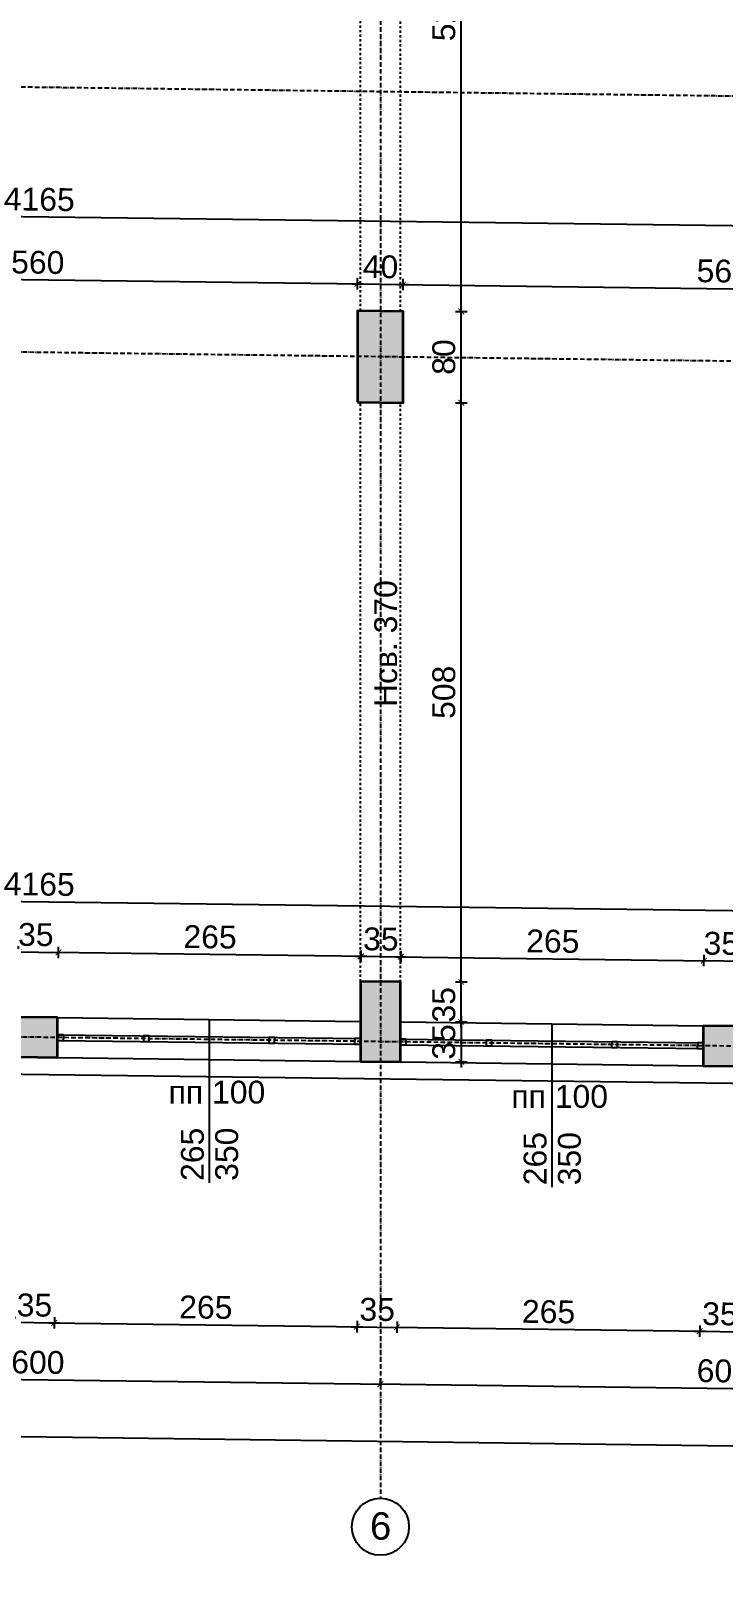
# Model space of a CAD drawing. Header units: inches. Extents: x -72385 to 39588, y -6525 to 66685.
# Drawn here: x -49291 to -48685, y 14801 to 16153 of the extents above; entities that cross this region are included whole.
import ezdxf

# ---------------------------------------------------------------- set-up
doc = ezdxf.new("R2010")
doc.units = ezdxf.units.IN
doc.header["$MEASUREMENT"] = 0
doc.linetypes.add('DashDot', pattern=[0.6, 0.4, -0.1, 0, -0.1])
doc.linetypes.add('Hidden', pattern=[0.4, 0.2, -0.2])
for name, color, linetype, lineweight in [('Изгледни линии', 253, 'Continuous', 25), ('Линия на разрез', 252, 'DashDot', 25), ('Надписи Hсв', 252, 'Continuous', 25), ('Надписи коти външни', 252, 'Continuous', 25), ('Надписи коти вътрешни', 252, 'Continuous', 25), ('Надписи Оси', 252, 'Continuous', 25), ('Надписи прозорци', 252, 'Continuous', 25), ('Оси', 252, 'DashDot', 25), ('Прозорци', 251, 'Continuous', 25), ('Пунктир', 253, 'Hidden', 25), ('Разрезни линии', 7, 'Continuous', 35), ('Щрих стени', 254, 'Continuous', 25)]:
    doc.layers.add(name, color=color, linetype=linetype, lineweight=lineweight)
doc.styles.add('Arial Regular', font='arial.ttf')
doc.styles.get("Standard").update_dxf_attribs({"font": 'arial.ttf'})
doc.dimstyles.new('Annotative', dxfattribs={"dimscale": 0, "dimtxt": 20, "dimasz": 5, "dimexe": 5, "dimexo": 5, "dimgap": 5, "dimtad": 1, "dimdec": 0, "dimzin": 0, "dimdsep": 46, "dimtxsty": 'Standard', "dimblk": 'ARCHTICK', "dimcen": 5, "dimdle": 5, "dimadec": 0, "dimazin": 0, "dimtfac": 1, "dimtdec": 0, "dimtofl": 0, "dimtmove": 0, "dimatfit": 3, "dimldrblk": 'ARCHTICK', "dimfxl": 5, "dimfxlon": 1, "dimtolj": 1, "dimtzin": 0, "dimarcsym": 1})

# ---------------------------------------------------------------- blocks, each defined once
blk = doc.blocks.new('_ArchTick')
at = {"color": 0, "linetype": 'ByBlock', "const_width": 0.15}
blk.add_lwpolyline([(-0.5, -0.5), (0.5, 0.5)], dxfattribs=at)
blk = doc.blocks.new('*D575')
at = {"layer": 'Defpoints', "color": 0, "ltscale": 50, "transparency": 16777216}
for p in [(-49266.6, 15345.6), (-49302.3, 15289), (-49267.3, 15288.5)]:
    blk.add_point(p, dxfattribs=at)
at = {"layer": 'Надписи коти вътрешни', "color": 0, "lineweight": -2, "ltscale": 50, "transparency": 16777216}
for p, q in [((-49301.7, 15341), (-49301.5, 15351)), ((-49266.7, 15340.6), (-49266.5, 15350.6)), ((-49306.6, 15346.1), (-49261.6, 15345.5))]:
    blk.add_line(p, q, dxfattribs=at)
at = {"layer": 'Надписи коти вътрешни', "color": 0, "lineweight": -2, "ltscale": 50, "transparency": 16777216, "xscale": 5, "yscale": 5, "zscale": 5}
for p, rotation in [((-49301.6, 15346), 179.2706286525344), ((-49266.6, 15345.6), 359.2706286525344)]:
    blk.add_blockref('_ArchTick', p, dxfattribs=dict(at, rotation=rotation))
at = {"layer": 'Надписи коти вътрешни', "color": 0, "ltscale": 50, "transparency": 16777216, "insert": (-49286.4, 15361.1), "char_height": 20, "attachment_point": 5, "rotation": 359.2706}
blk.add_mtext('\\A1;35', dxfattribs=at)
blk = doc.blocks.new('*D572')
at = {"layer": 'Defpoints', "color": 0, "ltscale": 50, "transparency": 16777216}
for p in [(-49001.6, 15342.2), (-49267.3, 15288.5), (-49002.3, 15285.1)]:
    blk.add_point(p, dxfattribs=at)
at = {"layer": 'Надписи коти вътрешни', "color": 0, "lineweight": -2, "ltscale": 50, "transparency": 16777216}
for p, q in [((-49266.7, 15340.6), (-49266.5, 15350.6)), ((-49001.7, 15337.2), (-49001.5, 15347.2)), ((-49271.6, 15345.7), (-48996.6, 15342.2))]:
    blk.add_line(p, q, dxfattribs=at)
at = {"layer": 'Надписи коти вътрешни', "color": 0, "lineweight": -2, "ltscale": 50, "transparency": 16777216, "xscale": 5, "yscale": 5, "zscale": 5}
for p, rotation in [((-49266.6, 15345.6), 179.270628652547), ((-49001.6, 15342.2), 359.270628652547)]:
    blk.add_blockref('_ArchTick', p, dxfattribs=dict(at, rotation=rotation))
at = {"layer": 'Надписи коти вътрешни', "color": 0, "ltscale": 50, "transparency": 16777216, "insert": (-49133.9, 15359.1), "char_height": 20, "attachment_point": 5, "rotation": 359.2706}
blk.add_mtext('\\A1;265', dxfattribs=at)
blk = doc.blocks.new('*D573')
at = {"layer": 'Defpoints', "color": 0, "ltscale": 50, "transparency": 16777216}
for p in [(-48967.1, 15341.8), (-49002.3, 15320.1), (-48967.3, 15319.7)]:
    blk.add_point(p, dxfattribs=at)
at = {"layer": 'Надписи коти вътрешни', "color": 0, "lineweight": -2, "ltscale": 50, "transparency": 16777216}
for p, q in [((-49002.1, 15337.2), (-49002, 15347.2)), ((-48967.1, 15336.8), (-48967, 15346.8)), ((-49007.1, 15342.3), (-48962.1, 15341.7))]:
    blk.add_line(p, q, dxfattribs=at)
at = {"layer": 'Надписи коти вътрешни', "color": 0, "lineweight": -2, "ltscale": 50, "transparency": 16777216, "xscale": 5, "yscale": 5, "zscale": 5}
for p, rotation in [((-49002.1, 15342.2), 179.2706286525459), ((-48967.1, 15341.8), 359.270628652546)]:
    blk.add_blockref('_ArchTick', p, dxfattribs=dict(at, rotation=rotation))
at = {"layer": 'Надписи коти вътрешни', "color": 0, "ltscale": 50, "transparency": 16777216, "insert": (-48984.4, 15357.2), "char_height": 20, "attachment_point": 5, "rotation": 359.2706}
blk.add_mtext('\\A1;35', dxfattribs=at)
blk = doc.blocks.new('*D578')
at = {"layer": 'Defpoints', "color": 0, "ltscale": 50, "transparency": 16777216}
for p in [(-48701.6, 15338.4), (-48967.3, 15284.7), (-48702.3, 15281.3)]:
    blk.add_point(p, dxfattribs=at)
at = {"layer": 'Надписи коти вътрешни', "color": 0, "lineweight": -2, "ltscale": 50, "transparency": 16777216}
for p, q in [((-48966.7, 15336.8), (-48966.5, 15346.8)), ((-48971.6, 15341.8), (-48696.6, 15338.3)), ((-48701.7, 15333.4), (-48701.5, 15343.4))]:
    blk.add_line(p, q, dxfattribs=at)
at = {"layer": 'Надписи коти вътрешни', "color": 0, "lineweight": -2, "ltscale": 50, "transparency": 16777216, "xscale": 5, "yscale": 5, "zscale": 5}
for p, rotation in [((-48966.6, 15341.8), 179.270628652547), ((-48701.6, 15338.4), 359.270628652547)]:
    blk.add_blockref('_ArchTick', p, dxfattribs=dict(at, rotation=rotation))
at = {"layer": 'Надписи коти вътрешни', "color": 0, "ltscale": 50, "transparency": 16777216, "insert": (-48833.9, 15355.3), "char_height": 20, "attachment_point": 5, "rotation": 359.2706}
blk.add_mtext('\\A1;265', dxfattribs=at)
blk = doc.blocks.new('*D579')
at = {"layer": 'Defpoints', "color": 0, "ltscale": 50, "transparency": 16777216}
for p in [(-48666.6, 15337.9), (-48702.3, 15281.3), (-48667.3, 15280.9)]:
    blk.add_point(p, dxfattribs=at)
at = {"layer": 'Надписи коти вътрешни', "color": 0, "lineweight": -2, "ltscale": 50, "transparency": 16777216}
for p, q in [((-48706.6, 15338.5), (-48661.6, 15337.9)), ((-48701.7, 15333.4), (-48701.5, 15343.4)), ((-48666.7, 15333), (-48666.5, 15342.9))]:
    blk.add_line(p, q, dxfattribs=at)
at = {"layer": 'Надписи коти вътрешни', "color": 0, "lineweight": -2, "ltscale": 50, "transparency": 16777216, "xscale": 5, "yscale": 5, "zscale": 5}
for p, rotation in [((-48701.6, 15338.4), 179.2706286525344), ((-48666.6, 15337.9), 359.2706286525344)]:
    blk.add_blockref('_ArchTick', p, dxfattribs=dict(at, rotation=rotation))
at = {"layer": 'Надписи коти вътрешни', "color": 0, "ltscale": 50, "transparency": 16777216, "insert": (-48686.4, 15353.4), "char_height": 20, "attachment_point": 5, "rotation": 359.2706}
blk.add_mtext('\\A1;35', dxfattribs=at)
blk = doc.blocks.new('*D587')
at = {"layer": 'Defpoints', "color": 0, "ltscale": 50, "transparency": 16777216}
for p in [(-47201, 15363.6), (-51367.3, 15315.2), (-47202.3, 15262.2)]:
    blk.add_point(p, dxfattribs=at)
at = {"layer": 'Надписи коти вътрешни', "color": 0, "lineweight": -2, "ltscale": 50, "transparency": 16777216}
for p, q in [((-51371, 15416.7), (-47196, 15363.5)), ((-51366.1, 15411.6), (-51366, 15421.6)), ((-47201.1, 15358.6), (-47201, 15368.6))]:
    blk.add_line(p, q, dxfattribs=at)
at = {"layer": 'Надписи коти вътрешни', "color": 0, "lineweight": -2, "ltscale": 50, "transparency": 16777216, "xscale": 5, "yscale": 5, "zscale": 5}
for p, rotation in [((-51366, 15416.6), 179.2706286525471), ((-47201, 15363.6), 359.2706286525471)]:
    blk.add_blockref('_ArchTick', p, dxfattribs=dict(at, rotation=rotation))
at = {"layer": 'Надписи коти вътрешни', "color": 0, "ltscale": 50, "transparency": 16777216, "insert": (-49283.4, 15405.3), "char_height": 20, "attachment_point": 5, "rotation": 359.2706}
blk.add_mtext('\\A1;4165', dxfattribs=at)
blk = doc.blocks.new('*D782')
at = {"layer": 'Defpoints', "color": 0, "ltscale": 50, "transparency": 16777216}
for p in [(-49004.9, 15931.3), (-49565.4, 15898.6), (-49005.4, 15891.4)]:
    blk.add_point(p, dxfattribs=at)
at = {"layer": 'Надписи коти вътрешни', "color": 0, "lineweight": -2, "ltscale": 50, "transparency": 16777216}
for p, q in [((-49564.9, 15933.4), (-49564.8, 15943.4)), ((-49569.9, 15938.5), (-48999.9, 15931.2)), ((-49004.9, 15926.3), (-49004.8, 15936.3))]:
    blk.add_line(p, q, dxfattribs=at)
at = {"layer": 'Надписи коти вътрешни', "color": 0, "lineweight": -2, "ltscale": 50, "transparency": 16777216, "xscale": 5, "yscale": 5, "zscale": 5}
for p, rotation in [((-49564.9, 15938.4), 179.2706286525463), ((-49004.9, 15931.3), 359.2706286525462)]:
    blk.add_blockref('_ArchTick', p, dxfattribs=dict(at, rotation=rotation))
at = {"layer": 'Надписи коти вътрешни', "color": 0, "ltscale": 50, "transparency": 16777216, "insert": (-49284.7, 15950.1), "char_height": 20, "attachment_point": 5, "rotation": 359.2706}
blk.add_mtext('\\A1;560', dxfattribs=at)
blk = doc.blocks.new('*D783')
at = {"layer": 'Defpoints', "color": 0, "ltscale": 50, "transparency": 16777216}
for p in [(-48964.9, 15930.8), (-49005.4, 15891.4), (-48965.4, 15890.9)]:
    blk.add_point(p, dxfattribs=at)
at = {"layer": 'Надписи коти вътрешни', "color": 0, "lineweight": -2, "ltscale": 50, "transparency": 16777216}
for p, q in [((-49009.9, 15931.3), (-48959.9, 15930.7)), ((-49004.9, 15926.3), (-49004.8, 15936.3)), ((-48964.9, 15925.8), (-48964.8, 15935.8))]:
    blk.add_line(p, q, dxfattribs=at)
at = {"layer": 'Надписи коти вътрешни', "color": 0, "lineweight": -2, "ltscale": 50, "transparency": 16777216, "xscale": 5, "yscale": 5, "zscale": 5}
for p, rotation in [((-49004.9, 15931.3), 179.2706286525463), ((-48964.9, 15930.8), 359.2706286525462)]:
    blk.add_blockref('_ArchTick', p, dxfattribs=dict(at, rotation=rotation))
at = {"layer": 'Надписи коти вътрешни', "color": 0, "ltscale": 50, "transparency": 16777216, "insert": (-48984.7, 15946.2), "char_height": 20, "attachment_point": 5, "rotation": 359.2706}
blk.add_mtext('\\A1;40', dxfattribs=at)
blk = doc.blocks.new('*D784')
at = {"layer": 'Defpoints', "color": 0, "ltscale": 50, "transparency": 16777216}
for p in [(-48404.9, 15923.6), (-48965.4, 15890.9), (-48405.4, 15883.8)]:
    blk.add_point(p, dxfattribs=at)
at = {"layer": 'Надписи коти вътрешни', "color": 0, "lineweight": -2, "ltscale": 50, "transparency": 16777216}
for p, q in [((-48969.9, 15930.8), (-48399.9, 15923.6)), ((-48964.9, 15925.8), (-48964.8, 15935.8)), ((-48404.9, 15918.6), (-48404.8, 15928.6))]:
    blk.add_line(p, q, dxfattribs=at)
at = {"layer": 'Надписи коти вътрешни', "color": 0, "lineweight": -2, "ltscale": 50, "transparency": 16777216, "xscale": 5, "yscale": 5, "zscale": 5}
for p, rotation in [((-48964.9, 15930.8), 179.2706286525463), ((-48404.9, 15923.6), 359.2706286525462)]:
    blk.add_blockref('_ArchTick', p, dxfattribs=dict(at, rotation=rotation))
at = {"layer": 'Надписи коти вътрешни', "color": 0, "ltscale": 50, "transparency": 16777216, "insert": (-48684.7, 15942.4), "char_height": 20, "attachment_point": 5, "rotation": 359.2706}
blk.add_mtext('\\A1;560', dxfattribs=at)
blk = doc.blocks.new('*D788')
at = {"layer": 'Defpoints', "color": 0, "ltscale": 50, "transparency": 16777216}
for p in [(-47201, 15963.6), (-51367.3, 15915.3), (-47202.3, 15862.3)]:
    blk.add_point(p, dxfattribs=at)
at = {"layer": 'Надписи коти вътрешни', "color": 0, "lineweight": -2, "ltscale": 50, "transparency": 16777216}
for p, q in [((-51371, 16016.7), (-47196, 15963.5)), ((-51366.1, 16011.6), (-51366, 16021.6)), ((-47201.1, 15958.6), (-47201, 15968.6))]:
    blk.add_line(p, q, dxfattribs=at)
at = {"layer": 'Надписи коти вътрешни', "color": 0, "lineweight": -2, "ltscale": 50, "transparency": 16777216, "xscale": 5, "yscale": 5, "zscale": 5}
for p, rotation in [((-51366, 16016.6), 179.2706286525471), ((-47201, 15963.6), 359.2706286525471)]:
    blk.add_blockref('_ArchTick', p, dxfattribs=dict(at, rotation=rotation))
at = {"layer": 'Надписи коти вътрешни', "color": 0, "ltscale": 50, "transparency": 16777216, "insert": (-49283.4, 16005.3), "char_height": 20, "attachment_point": 5, "rotation": 359.2706}
blk.add_mtext('\\A1;4165', dxfattribs=at)
blk = doc.blocks.new('*D945')
at = {"layer": 'Defpoints', "color": 0, "ltscale": 50, "transparency": 16777216}
for p in [(-48967.3, 15319.7), (-48914, 15319.7), (-48967.3, 15284.7)]:
    blk.add_point(p, dxfattribs=at)
at = {"layer": 'Надписи коти вътрешни', "color": 0, "lineweight": -2, "ltscale": 50, "transparency": 16777216}
for p, q in [((-48919, 15319.7), (-48909, 15319.7)), ((-48914, 15279.7), (-48914, 15324.7)), ((-48919, 15284.7), (-48909, 15284.7))]:
    blk.add_line(p, q, dxfattribs=at)
at = {"layer": 'Надписи коти вътрешни', "color": 0, "lineweight": -2, "ltscale": 50, "transparency": 16777216, "xscale": 5, "yscale": 5, "zscale": 5}
for p, rotation in [((-48914, 15319.7), 90), ((-48914, 15284.7), 270)]:
    blk.add_blockref('_ArchTick', p, dxfattribs=dict(at, rotation=rotation))
at = {"layer": 'Надписи коти вътрешни', "color": 0, "ltscale": 50, "transparency": 16777216, "insert": (-48929.2, 15299.7), "char_height": 20, "attachment_point": 5, "rotation": 90}
blk.add_mtext('\\A1;35', dxfattribs=at)
blk = doc.blocks.new('*D946')
at = {"layer": 'Defpoints', "color": 0, "ltscale": 50, "transparency": 16777216}
for p in [(-48967.3, 15827.2), (-48914, 15827.2), (-48967.3, 15319.7)]:
    blk.add_point(p, dxfattribs=at)
at = {"layer": 'Надписи коти вътрешни', "color": 0, "lineweight": -2, "ltscale": 50, "transparency": 16777216}
for p, q in [((-48919, 15827.2), (-48909, 15827.2)), ((-48914, 15314.7), (-48914, 15832.2)), ((-48919, 15319.7), (-48909, 15319.7))]:
    blk.add_line(p, q, dxfattribs=at)
at = {"layer": 'Надписи коти вътрешни', "color": 0, "lineweight": -2, "ltscale": 50, "transparency": 16777216, "xscale": 5, "yscale": 5, "zscale": 5}
for p, rotation in [((-48914, 15827.2), 90), ((-48914, 15319.7), 270)]:
    blk.add_blockref('_ArchTick', p, dxfattribs=dict(at, rotation=rotation))
at = {"layer": 'Надписи коти вътрешни', "color": 0, "ltscale": 50, "transparency": 16777216, "insert": (-48929.2, 15573.5), "char_height": 20, "attachment_point": 5, "rotation": 90}
blk.add_mtext('\\A1;508', dxfattribs=at)
blk = doc.blocks.new('*D947')
at = {"layer": 'Defpoints', "color": 0, "ltscale": 50, "transparency": 16777216}
for p in [(-48964.8, 15907.2), (-48914, 15907.2), (-48964.8, 15827.2)]:
    blk.add_point(p, dxfattribs=at)
at = {"layer": 'Надписи коти вътрешни', "color": 0, "lineweight": -2, "ltscale": 50, "transparency": 16777216}
for p, q in [((-48919, 15907.2), (-48909, 15907.2)), ((-48914, 15822.2), (-48914, 15912.2)), ((-48919, 15827.2), (-48909, 15827.2))]:
    blk.add_line(p, q, dxfattribs=at)
at = {"layer": 'Надписи коти вътрешни', "color": 0, "lineweight": -2, "ltscale": 50, "transparency": 16777216, "xscale": 5, "yscale": 5, "zscale": 5}
for p, rotation in [((-48914, 15907.2), 90), ((-48914, 15827.2), 270)]:
    blk.add_blockref('_ArchTick', p, dxfattribs=dict(at, rotation=rotation))
at = {"layer": 'Надписи коти вътрешни', "color": 0, "ltscale": 50, "transparency": 16777216, "insert": (-48929.2, 15867.2), "char_height": 20, "attachment_point": 5, "rotation": 90}
blk.add_mtext('\\A1;80', dxfattribs=at)
blk = doc.blocks.new('*D948')
at = {"layer": 'Defpoints', "color": 0, "ltscale": 50, "transparency": 16777216}
for p in [(-48964.8, 16427.3), (-48914, 16427.3), (-48964.8, 15907.2)]:
    blk.add_point(p, dxfattribs=at)
at = {"layer": 'Надписи коти вътрешни', "color": 0, "lineweight": -2, "ltscale": 50, "transparency": 16777216}
for p, q in [((-48914, 15902.2), (-48914, 16432.3)), ((-48919, 16427.3), (-48909, 16427.3)), ((-48919, 15907.2), (-48909, 15907.2))]:
    blk.add_line(p, q, dxfattribs=at)
at = {"layer": 'Надписи коти вътрешни', "color": 0, "lineweight": -2, "ltscale": 50, "transparency": 16777216, "xscale": 5, "yscale": 5, "zscale": 5}
for p, rotation in [((-48914, 16427.3), 90), ((-48914, 15907.2), 270)]:
    blk.add_blockref('_ArchTick', p, dxfattribs=dict(at, rotation=rotation))
at = {"layer": 'Надписи коти вътрешни', "color": 0, "ltscale": 50, "transparency": 16777216, "insert": (-48929.2, 16167.2), "char_height": 20, "attachment_point": 5, "rotation": 90}
blk.add_mtext('\\A1;520', dxfattribs=at)
blk = doc.blocks.new('*D5584')
at = {"layer": 'Defpoints', "color": 0, "ltscale": 50, "transparency": 16777216}
for p in [(-49302.3, 15254), (-49267.3, 15253.5), (-49270.3, 15021)]:
    blk.add_point(p, dxfattribs=at)
at = {"layer": 'Надписи коти външни', "color": 0, "lineweight": -2, "ltscale": 50, "transparency": 16777216}
for p, q in [((-49305.2, 15026.5), (-49305.4, 15016.5)), ((-49270.2, 15026), (-49270.4, 15016)), ((-49310.3, 15021.5), (-49265.3, 15021))]:
    blk.add_line(p, q, dxfattribs=at)
at = {"layer": 'Надписи коти външни', "color": 0, "lineweight": -2, "ltscale": 50, "transparency": 16777216, "xscale": 5, "yscale": 5, "zscale": 5}
for p, rotation in [((-49305.3, 15021.5), 179.2706286525464), ((-49270.3, 15021), 359.2706286525463)]:
    blk.add_blockref('_ArchTick', p, dxfattribs=dict(at, rotation=rotation))
at = {"layer": 'Надписи коти външни', "color": 0, "ltscale": 50, "transparency": 16777216, "insert": (-49287.6, 15036.5), "char_height": 20, "attachment_point": 5, "rotation": 359.2706}
blk.add_mtext('\\A1;35', dxfattribs=at)
blk = doc.blocks.new('*D5583')
at = {"layer": 'Defpoints', "color": 0, "ltscale": 50, "transparency": 16777216}
for p in [(-49267.3, 15253.5), (-49002.3, 15250.1), (-49005.3, 15017.7)]:
    blk.add_point(p, dxfattribs=at)
at = {"layer": 'Надписи коти външни', "color": 0, "lineweight": -2, "ltscale": 50, "transparency": 16777216}
for p, q in [((-49270.2, 15026), (-49270.4, 15016)), ((-49005.2, 15022.7), (-49005.4, 15012.7)), ((-49275.3, 15021.1), (-49000.3, 15017.6))]:
    blk.add_line(p, q, dxfattribs=at)
at = {"layer": 'Надписи коти външни', "color": 0, "lineweight": -2, "ltscale": 50, "transparency": 16777216, "xscale": 5, "yscale": 5, "zscale": 5}
for p, rotation in [((-49270.3, 15021), 179.2706286525455), ((-49005.3, 15017.7), 359.2706286525455)]:
    blk.add_blockref('_ArchTick', p, dxfattribs=dict(at, rotation=rotation))
at = {"layer": 'Надписи коти външни', "color": 0, "ltscale": 50, "transparency": 16777216, "insert": (-49137.6, 15034.6), "char_height": 20, "attachment_point": 5, "rotation": 359.2706}
blk.add_mtext('\\A1;265', dxfattribs=at)
blk = doc.blocks.new('*D5582')
at = {"layer": 'Defpoints', "color": 0, "ltscale": 50, "transparency": 16777216}
for p in [(-49002.3, 15250.1), (-48967.3, 15249.7), (-48970.3, 15017.2)]:
    blk.add_point(p, dxfattribs=at)
at = {"layer": 'Надписи коти външни', "color": 0, "lineweight": -2, "ltscale": 50, "transparency": 16777216}
for p, q in [((-49005.2, 15022.7), (-49005.4, 15012.7)), ((-48970.2, 15022.2), (-48970.4, 15012.2)), ((-49010.3, 15017.7), (-48965.3, 15017.1))]:
    blk.add_line(p, q, dxfattribs=at)
at = {"layer": 'Надписи коти външни', "color": 0, "lineweight": -2, "ltscale": 50, "transparency": 16777216, "xscale": 5, "yscale": 5, "zscale": 5}
for p, rotation in [((-49005.3, 15017.7), 179.2706286525405), ((-48970.3, 15017.2), 359.2706286525404)]:
    blk.add_blockref('_ArchTick', p, dxfattribs=dict(at, rotation=rotation))
at = {"layer": 'Надписи коти външни', "color": 0, "ltscale": 50, "transparency": 16777216, "insert": (-48987.6, 15032.7), "char_height": 20, "attachment_point": 5, "rotation": 359.2706}
blk.add_mtext('\\A1;35', dxfattribs=at)
blk = doc.blocks.new('*D5581')
at = {"layer": 'Defpoints', "color": 0, "ltscale": 50, "transparency": 16777216}
for p in [(-48967.3, 15249.7), (-48702.3, 15246.3), (-48705.3, 15013.8)]:
    blk.add_point(p, dxfattribs=at)
at = {"layer": 'Надписи коти външни', "color": 0, "lineweight": -2, "ltscale": 50, "transparency": 16777216}
for p, q in [((-48970.2, 15022.2), (-48970.4, 15012.2)), ((-48975.3, 15017.3), (-48700.3, 15013.8)), ((-48705.2, 15018.8), (-48705.4, 15008.8))]:
    blk.add_line(p, q, dxfattribs=at)
at = {"layer": 'Надписи коти външни', "color": 0, "lineweight": -2, "ltscale": 50, "transparency": 16777216, "xscale": 5, "yscale": 5, "zscale": 5}
for p, rotation in [((-48970.3, 15017.2), 179.270628652547), ((-48705.3, 15013.8), 359.270628652547)]:
    blk.add_blockref('_ArchTick', p, dxfattribs=dict(at, rotation=rotation))
at = {"layer": 'Надписи коти външни', "color": 0, "ltscale": 50, "transparency": 16777216, "insert": (-48837.6, 15030.7), "char_height": 20, "attachment_point": 5, "rotation": 359.2706}
blk.add_mtext('\\A1;265', dxfattribs=at)
blk = doc.blocks.new('*D5580')
at = {"layer": 'Defpoints', "color": 0, "ltscale": 50, "transparency": 16777216}
for p in [(-48702.3, 15246.3), (-48667.3, 15245.9), (-48670.3, 15013.4)]:
    blk.add_point(p, dxfattribs=at)
at = {"layer": 'Надписи коти външни', "color": 0, "lineweight": -2, "ltscale": 50, "transparency": 16777216}
for p, q in [((-48710.3, 15013.9), (-48665.3, 15013.3)), ((-48705.2, 15018.8), (-48705.4, 15008.8)), ((-48670.2, 15018.4), (-48670.4, 15008.4))]:
    blk.add_line(p, q, dxfattribs=at)
at = {"layer": 'Надписи коти външни', "color": 0, "lineweight": -2, "ltscale": 50, "transparency": 16777216, "xscale": 5, "yscale": 5, "zscale": 5}
for p, rotation in [((-48705.3, 15013.8), 179.2706286525464), ((-48670.3, 15013.4), 359.2706286525463)]:
    blk.add_blockref('_ArchTick', p, dxfattribs=dict(at, rotation=rotation))
at = {"layer": 'Надписи коти външни', "color": 0, "ltscale": 50, "transparency": 16777216, "insert": (-48687.6, 15028.8), "char_height": 20, "attachment_point": 5, "rotation": 359.2706}
blk.add_mtext('\\A1;35', dxfattribs=at)
blk = doc.blocks.new('*D5565')
at = {"layer": 'Defpoints', "color": 0, "ltscale": 50, "transparency": 16777216}
for p in [(-49584.8, 14975), (-48984.8, 14967.4), (-48984.8, 14967.4)]:
    blk.add_point(p, dxfattribs=at)
at = {"layer": 'Надписи коти външни', "color": 0, "lineweight": -2, "ltscale": 50, "transparency": 16777216}
for p, q in [((-49589.8, 14975.1), (-48979.8, 14967.3)), ((-49584.8, 14975), (-49584.8, 14980)), ((-48984.8, 14967.4), (-48984.8, 14972.4))]:
    blk.add_line(p, q, dxfattribs=at)
at = {"layer": 'Надписи коти външни', "color": 0, "lineweight": -2, "ltscale": 50, "transparency": 16777216, "xscale": 5, "yscale": 5, "zscale": 5}
for p, rotation in [((-49584.8, 14975), 179.2706286525473), ((-48984.8, 14967.4), 359.2706286525473)]:
    blk.add_blockref('_ArchTick', p, dxfattribs=dict(at, rotation=rotation))
at = {"layer": 'Надписи коти външни', "color": 0, "ltscale": 50, "transparency": 16777216, "insert": (-49284.6, 14986.4), "char_height": 20, "attachment_point": 5, "rotation": 359.2706}
blk.add_mtext('\\A1;600', dxfattribs=at)
blk = doc.blocks.new('*D5564')
at = {"layer": 'Defpoints', "color": 0, "ltscale": 50, "transparency": 16777216}
for p in [(-48984.8, 14967.4), (-48384.8, 14959.8), (-48384.8, 14959.8)]:
    blk.add_point(p, dxfattribs=at)
at = {"layer": 'Надписи коти външни', "color": 0, "lineweight": -2, "ltscale": 50, "transparency": 16777216}
for p, q in [((-48984.8, 14967.4), (-48984.8, 14972.4)), ((-48989.8, 14967.5), (-48379.8, 14959.7)), ((-48384.8, 14959.8), (-48384.8, 14964.8))]:
    blk.add_line(p, q, dxfattribs=at)
at = {"layer": 'Надписи коти външни', "color": 0, "lineweight": -2, "ltscale": 50, "transparency": 16777216, "xscale": 5, "yscale": 5, "zscale": 5}
for p, rotation in [((-48984.8, 14967.4), 179.2706286525471), ((-48384.8, 14959.8), 359.2706286525471)]:
    blk.add_blockref('_ArchTick', p, dxfattribs=dict(at, rotation=rotation))
at = {"layer": 'Надписи коти външни', "color": 0, "ltscale": 50, "transparency": 16777216, "insert": (-48684.6, 14978.8), "char_height": 20, "attachment_point": 5, "rotation": 359.2706}
blk.add_mtext('\\A1;600', dxfattribs=at)
blk = doc.blocks.new('*D5506')
at = {"layer": 'Defpoints', "color": 0, "ltscale": 50, "transparency": 16777216}
for p in [(-52317.3, 15292.3), (-40222.3, 15138.4), (-40226.6, 14805.9)]:
    blk.add_point(p, dxfattribs=at)
at = {"layer": 'Надписи коти външни', "color": 0, "lineweight": -2, "ltscale": 50, "transparency": 16777216}
for p, q in [((-52326.6, 14959.9), (-40221.6, 14805.8)), ((-52321.5, 14964.9), (-52321.6, 14954.9)), ((-40226.5, 14810.9), (-40226.6, 14800.9))]:
    blk.add_line(p, q, dxfattribs=at)
at = {"layer": 'Надписи коти външни', "color": 0, "lineweight": -2, "ltscale": 50, "transparency": 16777216, "xscale": 5, "yscale": 5, "zscale": 5}
for p, rotation in [((-52321.6, 14959.9), 179.2706286525472), ((-40226.6, 14805.9), 359.2706286525473)]:
    blk.add_blockref('_ArchTick', p, dxfattribs=dict(at, rotation=rotation))
at = {"layer": 'Надписи коти външни', "color": 0, "ltscale": 50, "transparency": 16777216, "insert": (-46273.9, 14898.1), "char_height": 20, "attachment_point": 5, "rotation": 359.2706}
blk.add_mtext('\\A1;12095', dxfattribs=at)
blk = doc.blocks.new('*D7693')
at = {"layer": 'Defpoints', "color": 0, "ltscale": 10, "transparency": 16777216}
for p in [(-48980.7, 15284.7), (-48980.7, 15249.7), (-48914, 15249.7)]:
    blk.add_point(p, dxfattribs=at)
at = {"layer": 'Надписи коти вътрешни', "color": 0, "lineweight": -2, "ltscale": 10, "transparency": 16777216}
for p, q in [((-48919, 15284.7), (-48909, 15284.7)), ((-48914, 15289.7), (-48914, 15244.7)), ((-48919, 15249.7), (-48909, 15249.7))]:
    blk.add_line(p, q, dxfattribs=at)
at = {"layer": 'Надписи коти вътрешни', "color": 0, "lineweight": -2, "ltscale": 10, "transparency": 16777216, "xscale": 5, "yscale": 5, "zscale": 5}
for p, rotation in [((-48914, 15284.7), 90), ((-48914, 15249.7), 270)]:
    blk.add_blockref('_ArchTick', p, dxfattribs=dict(at, rotation=rotation))
at = {"layer": 'Надписи коти вътрешни', "color": 0, "ltscale": 10, "transparency": 16777216, "insert": (-48929.2, 15267.2), "char_height": 20, "attachment_point": 5, "rotation": 90}
blk.add_mtext('\\A1;35', dxfattribs=at)

msp = doc.modelspace()

# ---------------------------------------------------------------- hatches: boundary and pattern name
at = {"layer": 'Щрих стени', "ltscale": 10}
h = msp.add_hatch(color=256, dxfattribs=at)
h.dxf.hatch_style = 1
h.paths.add_polyline_path([(-51067.3, 17111.6), (-51102.3, 17112), (-51102.3, 17077), (-51067.3, 17076.6)])
h.paths.add_polyline_path([(-50767.3, 17107.8), (-50802.3, 17108.2), (-50802.3, 17038.2), (-50767.3, 17037.8)])
h.paths.add_polyline_path([(-50467.3, 17103.9), (-50502.3, 17104.4), (-50502.3, 17069.4), (-50467.3, 17068.9)])
h.paths.add_polyline_path([(-50167.3, 17100.1), (-50202.3, 17100.6), (-50202.3, 17030.6), (-50167.3, 17030.1)])
h.paths.add_polyline_path([(-49867.3, 17096.3), (-49902.3, 17096.7), (-49902.3, 17061.7), (-49867.3, 17061.3)])
h.paths.add_polyline_path([(-49567.3, 17092.5), (-49602.3, 17092.9), (-49602.3, 17022.9), (-49567.3, 17022.5)])
h.paths.add_polyline_path([(-49267.3, 17088.7), (-49302.3, 17089.1), (-49302.3, 17054.1), (-49267.3, 17053.7)])
h.paths.add_polyline_path([(-48967.3, 17084.8), (-49002.3, 17085.3), (-49002.3, 17015.3), (-48967.3, 17014.8)])
h.paths.add_polyline_path([(-48667.3, 17081), (-48702.3, 17081.5), (-48702.3, 17046.5), (-48667.3, 17046)])
h.paths.add_polyline_path([(-48367.3, 17077.2), (-48402.3, 17077.6), (-48402.3, 17007.6), (-48367.3, 17007.2)])
h.paths.add_polyline_path([(-48067.3, 17073.4), (-48102.3, 17073.8), (-48102.3, 17038.8), (-48067.3, 17038.4)])
h.paths.add_polyline_path([(-47767.3, 17069.6), (-47802.3, 17070), (-47802.3, 17000), (-47767.3, 16999.6)])
h.paths.add_polyline_path([(-47467.3, 17065.7), (-47502.3, 17066.2), (-47502.3, 17031.2), (-47467.3, 17030.7)])
h.paths.add_polyline_path([(-50764.8, 16530.2), (-50804.8, 16530.7), (-50804.8, 16450.7), (-50764.8, 16450.2)])
h.paths.add_polyline_path([(-50164.8, 16522.5), (-50204.8, 16523), (-50204.8, 16443), (-50164.8, 16442.5)])
h.paths.add_polyline_path([(-49564.8, 16514.9), (-49604.8, 16515.4), (-49604.8, 16470.4), (-49629.8, 16470.7), (-49629.8, 16435.7), (-49604.8, 16435.4), (-49564.8, 16434.9)])
h.paths.add_polyline_path([(-48964.8, 16507.3), (-49004.8, 16507.8), (-49004.8, 16427.8), (-48964.8, 16427.3)])
h.paths.add_polyline_path([(-48364.8, 16499.6), (-48404.8, 16500.1), (-48404.8, 16420.1), (-48364.8, 16419.6)])
h.paths.add_polyline_path([(-47764.8, 16492), (-47804.8, 16492.5), (-47804.8, 16447.5), (-47829.8, 16447.8), (-47829.8, 16412.8), (-47804.8, 16412.5), (-47804.8, 16412.5), (-47764.8, 16412)])
h.paths.add_polyline_path([(-50764.8, 15930.1), (-50804.8, 15930.6), (-50804.8, 15850.6), (-50764.8, 15850.1)])
h.paths.add_polyline_path([(-50164.8, 15922.5), (-50204.8, 15923), (-50204.8, 15843), (-50164.8, 15842.5)])
h.paths.add_polyline_path([(-49564.8, 15914.9), (-49604.8, 15915.4), (-49629.8, 15915.7), (-49629.8, 15880.7), (-49604.8, 15880.4), (-49604.8, 15835.4), (-49564.8, 15834.8)])
h.paths.add_polyline_path([(-48964.8, 15907.2), (-49004.8, 15907.7), (-49004.8, 15827.7), (-48964.8, 15827.2)])
h.paths.add_polyline_path([(-48364.8, 15899.6), (-48404.8, 15900.1), (-48404.8, 15820.1), (-48364.8, 15819.6)])
h.paths.add_polyline_path([(-47764.8, 15891.9), (-47804.8, 15892.4), (-47804.8, 15847.4), (-47829.8, 15847.8), (-47829.8, 15812.8), (-47804.8, 15812.4), (-47764.8, 15811.9)])
h.paths.add_polyline_path([(-51067.3, 15311.4), (-51102.3, 15311.9), (-51102.3, 15276.9), (-51067.3, 15276.4)])
h.paths.add_polyline_path([(-50767.3, 15342.6), (-50802.3, 15343.1), (-50802.3, 15273.1), (-50767.3, 15272.6)])
h.paths.add_polyline_path([(-50467.3, 15303.8), (-50502.3, 15304.2), (-50502.3, 15269.2), (-50467.3, 15268.8)])
h.paths.add_polyline_path([(-50167.3, 15335), (-50202.3, 15335.4), (-50202.3, 15265.4), (-50167.3, 15265)])
h.paths.add_polyline_path([(-49867.3, 15296.2), (-49902.3, 15296.6), (-49902.3, 15261.6), (-49867.3, 15261.2)])
h.paths.add_polyline_path([(-49567.3, 15327.3), (-49602.3, 15327.8), (-49602.3, 15257.8), (-49567.3, 15257.3)])
h.paths.add_polyline_path([(-49267.3, 15288.5), (-49302.3, 15289), (-49302.3, 15254), (-49267.3, 15253.5)])
h.paths.add_polyline_path([(-48967.3, 15319.7), (-49002.3, 15320.1), (-49002.3, 15250.1), (-48967.3, 15249.7)])
h.paths.add_polyline_path([(-48667.3, 15280.9), (-48702.3, 15281.3), (-48702.3, 15246.3), (-48667.3, 15245.9)])
h.paths.add_polyline_path([(-48367.3, 15312.1), (-48402.3, 15312.5), (-48402.3, 15242.5), (-48367.3, 15242.1)])
h.paths.add_polyline_path([(-48067.3, 15273.2), (-48102.3, 15273.7), (-48102.3, 15238.7), (-48067.3, 15238.2)])
h.paths.add_polyline_path([(-47767.3, 15304.4), (-47802.3, 15304.9), (-47802.3, 15234.9), (-47767.3, 15234.4)])
h.paths.add_polyline_path([(-47467.3, 15265.6), (-47502.3, 15266), (-47502.3, 15231), (-47467.3, 15230.6)])

# ---------------------------------------------------------------- linework, layer by layer
at = {"layer": 'Изгледни линии', "ltscale": 50}
for p, q in [((-49267.3, 15288.5), (-49002.3, 15285.1)), ((-48967.3, 15284.7), (-48702.3, 15281.3)), ((-51982.3, 15273.1), (-47487.3, 15215.9)), ((-49267.3, 15253.5), (-49002.3, 15250.1)), ((-48967.3, 15249.7), (-48702.3, 15246.3))]:
    msp.add_line(p, q, dxfattribs=at)
at = {"layer": 'Линия на разрез', "ltscale": 10}
msp.add_lwpolyline([(-52477.2, 16144.4), (-41314.8, 16002.3), (-41314.8, 15502.3), (-40082.4, 15486.6)], dxfattribs=at)
at = {"layer": 'Надписи Оси', "ltscale": 50}
msp.add_circle((-48984.8, 14842.4), 25, dxfattribs=at)
at = {"layer": 'Надписи прозорци', "ltscale": 50}
for p, q in [((-49134.8, 15286.8), (-49134.8, 15143.7)), ((-48834.8, 15283), (-48834.8, 15139.9))]:
    msp.add_line(p, q, dxfattribs=at)
at = {"layer": 'Оси', "ltscale": 10}
for p, q in [((-48984.8, 17467.6), (-48984.8, 14867.4)), ((-39839.8, 15151), (-52699.8, 15314.7))]:
    msp.add_line(p, q, dxfattribs=at)
msp.add_lwpolyline([(-39839.8, 15751), (-51384.8, 15898), (-51384.8, 16028), (-52699.8, 16044.8)], dxfattribs=at)
at = {"layer": 'Прозорци', "ltscale": 50}
for p, q in [((-49267.3, 15273.5), (-49002.3, 15270.1)), ((-49267.3, 15268.5), (-49002.3, 15265.1)), ((-48967.3, 15269.7), (-48702.3, 15266.3)), ((-48967.3, 15264.7), (-48702.3, 15261.3))]:
    msp.add_line(p, q, dxfattribs=at)
for points in [[(-49267.3, 15268.5), (-49262.3, 15268.4), (-49262.3, 15273.4), (-49267.3, 15273.5), (-49267.3, 15268.5)], [(-49192.3, 15267.6), (-49187.3, 15267.5), (-49187.3, 15272.5), (-49192.3, 15272.6), (-49192.3, 15267.6)], [(-49082.4, 15266.2), (-49077.4, 15266.1), (-49077.3, 15271.1), (-49082.3, 15271.2), (-49082.4, 15266.2)], [(-49007.4, 15265.2), (-49002.4, 15265.1), (-49002.3, 15270.1), (-49007.3, 15270.2), (-49007.4, 15265.2)], [(-48967.3, 15264.7), (-48962.3, 15264.6), (-48962.3, 15269.6), (-48967.3, 15269.7), (-48967.3, 15264.7)], [(-48892.3, 15263.7), (-48887.3, 15263.7), (-48887.3, 15268.7), (-48892.3, 15268.7), (-48892.3, 15263.7)], [(-48782.4, 15262.3), (-48777.4, 15262.3), (-48777.3, 15267.3), (-48782.3, 15267.3), (-48782.4, 15262.3)], [(-48707.4, 15261.4), (-48702.4, 15261.3), (-48702.3, 15266.3), (-48707.3, 15266.4), (-48707.4, 15261.4)]]:
    msp.add_lwpolyline(points, dxfattribs=at)
at = {"layer": 'Пунктир', "ltscale": 10}
for p, q in [((-49002.3, 15907.7), (-49002.3, 16427.7)), ((-48967.3, 15907.2), (-48967.3, 16427.3)), ((-49002.3, 15320.1), (-49002.3, 15827.7)), ((-48967.3, 15319.7), (-48967.3, 15827.2))]:
    msp.add_line(p, q, dxfattribs=at)
at = {"layer": 'Разрезни линии', "ltscale": 50}
for p, q in [((-49002.3, 15320.1), (-49002.3, 15250.1)), ((-48967.3, 15319.7), (-49002.3, 15320.1)), ((-48967.3, 15249.7), (-48967.3, 15319.7)), ((-49002.3, 15250.1), (-48967.3, 15249.7))]:
    msp.add_line(p, q, dxfattribs=at)
for points in [[(-49004.8, 15827.7), (-48964.8, 15827.2), (-48964.8, 15907.2), (-49004.8, 15907.7)], [(-49302.3, 15289), (-49302.3, 15254), (-49267.3, 15253.5), (-49267.3, 15288.5)], [(-48702.3, 15281.3), (-48702.3, 15246.3), (-48667.3, 15245.9), (-48667.3, 15280.9)]]:
    msp.add_lwpolyline(points, close=True, dxfattribs=at)

# ---------------------------------------------------------------- texts
at = {"layer": 'Надписи Hсв', "ltscale": 100, "insert": (-48990.2, 15560.6), "char_height": 20, "width": 180.489, "attachment_point": 1, "rotation": 90, "style": 'Arial Regular'}
msp.add_mtext('\\pxt8;Hсв. 370', dxfattribs=at)
at = {"layer": 'Надписи Оси', "ltscale": 100, "insert": (-48998.2, 14855.1), "char_height": 24, "width": 27.213, "attachment_point": 1, "style": 'Arial Regular'}
msp.add_mtext('\\pxqc;6', dxfattribs=at)
at = {"layer": 'Надписи прозорци', "ltscale": 100, "char_height": 20, "width": 180.489, "attachment_point": 1, "style": 'Arial Regular'}
for insert in [(-49170.2, 15233.2), (-48870.2, 15229.4)]:
    msp.add_mtext('пп 100', dxfattribs=dict(at, insert=insert))
at = {"layer": 'Надписи прозорци', "ltscale": 100, "char_height": 20, "width": 180.489, "attachment_point": 3, "rotation": 90, "style": 'Arial Regular'}
for s, insert in [('265', (-49159.4, 15192)), ('350', (-49129.4, 15192.1)), ('265', (-48859.4, 15188.2)), ('350', (-48829.4, 15188.2))]:
    msp.add_mtext(s, dxfattribs=dict(at, insert=insert))

# ---------------------------------------------------------------- dimensions: what is measured, and where the dimension line sits
at = {"layer": 'Надписи коти външни', "ltscale": 50}
dim = msp.add_aligned_dim(p1=(-52317.3, 15292.3), p2=(-40222.3, 15138.4), distance=-332.5, text='12095', dimstyle='Annotative', override={"dimscale": 0, "dimtix": 0, "dimtofl": 0, "dimtmove": 0, "dimatfit": 3}, dxfattribs=at)
dim.commit()
dim.dimension.update_dxf_attribs({"geometry": '*D5506', "text_midpoint": (-46273.9, 14898.1)})
for base, p1, p2, picture, middle in [((-49270.3, 15021), (-49302.3, 15254), (-49267.3, 15253.5), '*D5584', (-49287.8, 15021.3)), ((-48970.3, 15017.2), (-49002.3, 15250.1), (-48967.3, 15249.7), '*D5582', (-48987.8, 15017.4)), ((-48670.3, 15013.4), (-48702.3, 15246.3), (-48667.3, 15245.9), '*D5580', (-48687.8, 15013.6))]:
    dim = msp.add_linear_dim(base=base, p1=p1, p2=p2, angle=359.2706, dimstyle='Annotative', override={"dimscale": 0, "dimtix": 0, "dimtofl": 0, "dimtmove": 0, "dimatfit": 3}, dxfattribs=at)
    dim.commit()
    dim.dimension.update_dxf_attribs({"geometry": picture, "text_midpoint": middle, "dimtype": 129})
for p1, p2, distance, picture, middle in [((-49267.3, 15253.5), (-49002.3, 15250.1), -232.5, '*D5583', (-49137.6, 15034.6)), ((-48967.3, 15249.7), (-48702.3, 15246.3), -232.5, '*D5581', (-48837.6, 15030.7)), ((-49584.8, 14975), (-48984.8, 14967.4), 0, '*D5565', (-49284.6, 14986.4)), ((-48984.8, 14967.4), (-48384.8, 14959.8), 0, '*D5564', (-48684.6, 14978.8))]:
    dim = msp.add_aligned_dim(p1=p1, p2=p2, distance=distance, dimstyle='Annotative', override={"dimscale": 0, "dimtix": 0, "dimtofl": 0, "dimtmove": 0, "dimatfit": 3}, dxfattribs=at)
    dim.commit()
    dim.dimension.update_dxf_attribs({"geometry": picture, "text_midpoint": middle})
at = {"layer": 'Надписи коти вътрешни', "ltscale": 50}
for base, p1, p2, picture, middle in [((-48914, 16427.3), (-48964.8, 15907.2), (-48964.8, 16427.3), '*D948', (-48929.2, 16167.2)), ((-48914, 15907.2), (-48964.8, 15827.2), (-48964.8, 15907.2), '*D947', (-48929.2, 15867.2)), ((-48913.9963, 15827.2399), (-48967.3373, 15319.6988), (-48967.3373, 15827.2399), '*D946', (-48929.2077, 15573.4693))]:
    dim = msp.add_linear_dim(base=base, p1=p1, p2=p2, angle=90, dimstyle='Annotative', override={"dimscale": 0, "dimtix": 0, "dimtofl": 0, "dimtmove": 0, "dimatfit": 3}, dxfattribs=at)
    dim.commit()
    dim.dimension.update_dxf_attribs({"geometry": picture, "text_midpoint": middle})
for p1, p2, distance, picture, middle in [((-51367.3, 15915.3), (-47202.3, 15862.3), 101.3, '*D788', (-49283.4, 16005.3)), ((-49565.4, 15898.6), (-49005.4, 15891.4), 39.9, '*D782', (-49284.7, 15950.1)), ((-49005.4, 15891.4), (-48965.4, 15890.9), 39.9, '*D783', (-48984.7, 15946.2)), ((-48965.4, 15890.9), (-48405.4, 15883.8), 39.9, '*D784', (-48684.7, 15942.4)), ((-51367.3, 15315.2), (-47202.3, 15262.2), 101.3, '*D587', (-49283.4, 15405.3)), ((-49267.3, 15288.5), (-49002.3, 15285.1), 57.1, '*D572', (-49133.9, 15359.1)), ((-48967.3, 15284.7), (-48702.3, 15281.3), 57.1, '*D578', (-48833.9, 15355.3))]:
    dim = msp.add_aligned_dim(p1=p1, p2=p2, distance=distance, dimstyle='Annotative', override={"dimscale": 0, "dimtix": 0, "dimtofl": 0, "dimtmove": 0, "dimatfit": 3}, dxfattribs=at)
    dim.commit()
    dim.dimension.update_dxf_attribs({"geometry": picture, "text_midpoint": middle})
for base, p1, p2, angle, picture, middle, dimtype in [((-49266.6, 15345.6), (-49302.3, 15289), (-49267.3, 15288.5), 359.2706, '*D575', (-49286.6, 15345.8), 129), ((-48967.1, 15341.8), (-49002.3, 15320.1), (-48967.3, 15319.7), 359.2706, '*D573', (-48984.6, 15342), 129), ((-48666.6, 15337.9), (-48702.3, 15281.3), (-48667.3, 15280.9), 359.2706, '*D579', (-48686.6, 15338.2), 129), ((-48914, 15319.7), (-48967.3, 15284.7), (-48967.3, 15319.7), 90, '*D945', (-48914, 15299.7), 128)]:
    dim = msp.add_linear_dim(base=base, p1=p1, p2=p2, angle=angle, dimstyle='Annotative', override={"dimscale": 0, "dimtix": 0, "dimtofl": 0, "dimtmove": 0, "dimatfit": 3}, dxfattribs=at)
    dim.commit()
    dim.dimension.update_dxf_attribs({"geometry": picture, "text_midpoint": middle, "dimtype": dimtype})
at = {"layer": 'Надписи коти вътрешни', "ltscale": 10}
dim = msp.add_linear_dim(base=(-48914, 15249.7), p1=(-48980.7, 15284.7), p2=(-48980.7, 15249.7), angle=270, dimstyle='Annotative', override={"dimscale": 0, "dimtix": 0, "dimtofl": 0, "dimtmove": 0, "dimatfit": 3}, dxfattribs=at)
dim.commit()
dim.dimension.update_dxf_attribs({"geometry": '*D7693', "text_midpoint": (-48914, 15267.2), "dimtype": 129})

doc.saveas('drawing.dxf')
